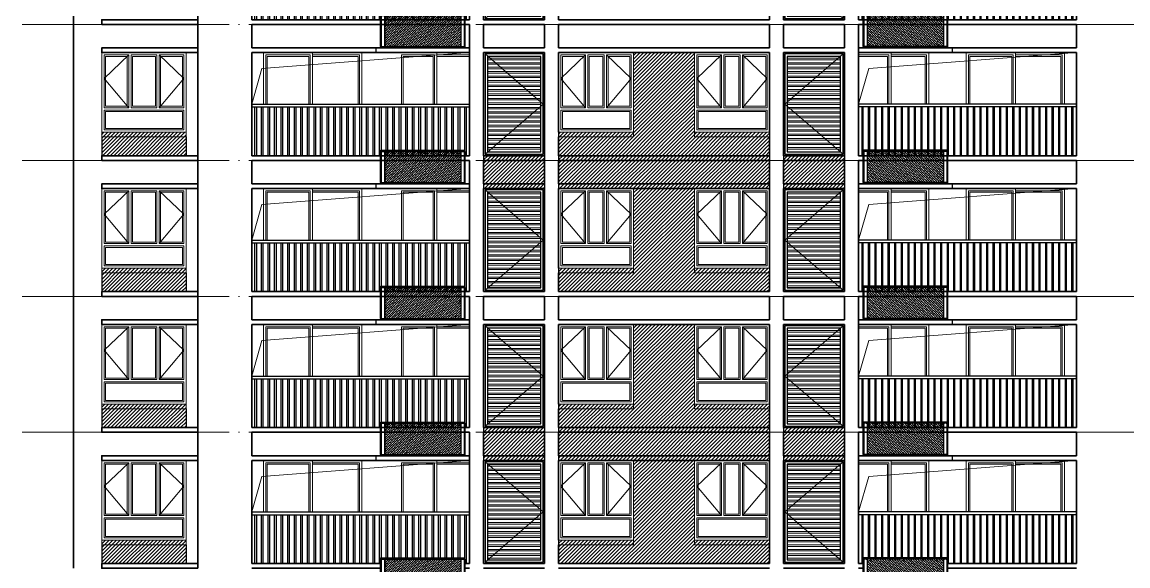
# Model space of a CAD drawing. Extents: x -518115 to 1124316, y -209821 to 1628073.
# Drawn here: x 826717 to 850317, y 126399 to 137999 of the extents above; entities that cross this region are included whole.
import ezdxf
from ezdxf.xclip import XClip

# ---------------------------------------------------------------- set-up
doc = ezdxf.new("R2010")
doc.units = 0
doc.header["$LTSCALE"] = 1000
doc.header["$MEASUREMENT"] = 0
doc.header["$XCLIPFRAME"] = 0
doc.linetypes.add('DOTE', pattern=[2.4200000000000004, 2, -0.2, 0.02, -0.2])
for name, color, linetype in [('3-剖面填充（细）', 250, 'Continuous'), ('Stair-栏杆', 142, 'Continuous'), ('修改标示', 212, 'Continuous')]:
    doc.layers.add(name, color=color, linetype=linetype)
for name, color, linetype, lineweight in [('DOTE', 19, 'DOTE', 9), ('WALL', 9, 'Continuous', 40), ('WINDOW', 144, 'Continuous', 15), ('立面-中轮廓线', 213, 'Continuous', 35), ('立面-普通轮廓', 7, 'Continuous', 18), ('立面-洞口示意', 152, 'Continuous', 13), ('立面-窗', 129, 'Continuous', 30), ('立面-窗开启线', 250, 'Continuous', 13)]:
    doc.layers.add(name, color=color, linetype=linetype, lineweight=lineweight)
pattern_1 = [(45, (0, 0), (-39.28862052967754, 39.28862052967754), [])]
pattern_2 = [(45, (407300.0000000347, 88172.63961671287), (-39.28862052967754, 39.28862052967754), [])]
pattern_3 = [(45, (407300.0000000347, 82372.63961671287), (-39.28862052967754, 39.28862052967754), [])]

# ---------------------------------------------------------------- blocks, each defined once
blk = doc.blocks.new('A$C0FC9229A')
at = {"color": 164}
blk.add_wipeout([(1079.579837211702, 1056.4612844407857), (1079.0798372109443, 1056.961284441528), (-922.9201627899898, 1056.9612844389592), (-923.4201627882102, 1056.4612844407295), (-923.4201627881281, 1026.9612844414949), (-921.9201627881267, 1026.9612844417134), (-921.9201627881266, 286.96128444166413), (-923.4201627881263, 286.96128444170995), (-923.4201627882101, 257.4612844426099), (-922.92016278999, 256.96128444438006), (1079.0798372109446, 256.96128444187), (1079.5798372117024, 257.4612844426122), (1079.5798372118738, 286.9612844416141), (1078.0798372118734, 286.961284441712), (1078.0798372118734, 1026.9612844416044), (1079.5798372118675, 1026.9612844419455)], dxfattribs=at).translate(0, 0, -1e-08).dxf.layer = 'WALL'
h = blk.add_hatch()
h.set_pattern_fill('ANSI36', color=164, scale=25, style=0)
h.set_pattern_definition([(45, (0, 0), (21.04747528375584, 77.17407604043804), [99.21875, -19.84375, 0, -19.84375])])
h.paths.add_polyline_path([(982.5813084756956, 286.9612844416974), (982.5813084756956, 1026.961284441697), (-825.9216340542771, 1026.961284441671), (-825.9216340542771, 286.9612844416711)])
for p, q in [((-923.4201627881266, 1026.96128444167), (-923.4201627881266, 1056.461284440738)), ((-923.4201627881266, 1056.461284440738), (-922.9201627899893, 1056.461284440738)), ((-923.4201627881266, 1051.754177659896), (1079.579837211873, 1051.754177659925)), ((-922.9201627899893, 1056.961284441553), (1079.079837210942, 1056.961284441582)), ((-922.9201627899893, 1026.96128444167), (-922.9201627899893, 1056.961284441553)), ((-922.9201627899893, 1056.814837830636), (1079.079837210942, 1056.814837830665)), ((-922.9201627899893, 1052.107731049909), (1079.079837210942, 1052.107731049939)), ((-911.9201627885923, 1056.814837830636), (-911.9201627885923, 1026.96128444167)), ((-711.4201627881266, 1054.099483286176), (-711.4201627881266, 1025.40696208764)), ((867.5798372118734, 1054.099483286205), (867.5798372118734, 1025.406962087669)), ((1068.079837211873, 1056.961284441582), (1068.079837211873, 1026.961284441699)), ((1079.079837210942, 1026.961284441699), (1079.079837210942, 1056.961284441582)), ((1079.579837211873, 1056.461284440767), (1079.079837210942, 1056.461284440767)), ((1079.579837211873, 1026.961284441699), (1079.579837211873, 1056.461284440767)), ((-923.4201627881266, 1026.96128444167), (1079.579837211873, 1026.961284441699)), ((-921.9201627881266, 286.9612844416697), (-921.9201627881266, 1026.96128444167)), ((-921.5666091800667, 1026.96128444167), (-921.5666091800667, 286.9613622748584)), ((-921.0716340537183, 286.9612844416697), (-921.0716340537183, 1026.96128444167)), ((-912.068080663681, 1026.96128444167), (-912.068080663681, 286.9612844416697)), ((-911.7145272712223, 1026.96128444167), (-911.7145272712223, 286.9612844416697)), ((-896.9201627885923, 1039.848035787727), (-899.4201627899893, 1038.404660114698)), ((-899.4201627899893, 1038.404660114698), (-899.4201627899893, 1035.517908768525)), ((-899.4201627899893, 1035.517908768525), (-896.9201627885923, 1034.074533095496)), ((-896.9201627885923, 1029.606468328537), (-896.9201627885923, 1044.316100554686)), ((-894.4201627899893, 1038.404660114698), (-896.9201627885923, 1039.848035787727)), ((-896.9201627885923, 1034.074533095496), (-894.4201627899893, 1035.517908768525)), ((-894.4201627899893, 1035.517908768525), (-894.4201627899893, 1038.404660114698)), ((-846.9201627885923, 1039.848035787727), (-849.4201627899893, 1038.404660114698)), ((-849.4201627899893, 1038.404660114698), (-849.4201627899893, 1035.517908768525)), ((-849.4201627899893, 1035.517908768525), (-846.9201627885923, 1034.074533095496)), ((-846.9201627885923, 1029.606468328537), (-846.9201627885923, 1044.316100554686)), ((-844.4201627899893, 1038.404660114698), (-846.9201627885923, 1039.848035787727)), ((-846.9201627885923, 1034.074533095496), (-844.4201627899893, 1035.517908768525)), ((-844.4201627899893, 1035.517908768525), (-844.4201627899893, 1038.404660114698)), ((-826.4216340524144, 1026.96128444167), (-826.4216340524144, 286.9612844416697)), ((-825.9216340542771, 1026.96128444167), (-825.9216340542771, 286.9612844416697)), ((-719.7339139464311, 1044.642090430745), (-703.1064116298221, 1044.642090430745)), ((-719.7339139464311, 1034.852737898735), (-703.1064116298221, 1034.852737898735)), ((859.2660860535689, 1044.642090430774), (875.8935883701779, 1044.642090430774)), ((859.2660860535689, 1034.852737898764), (875.8935883701779, 1034.852737898764)), ((982.5813084756956, 1026.961284441699), (982.5813084756956, 286.9612844416988)), ((1003.079837209545, 1039.848035787756), (1000.579837210942, 1038.404660114727)), ((1000.579837210942, 1038.404660114727), (1000.579837210942, 1035.517908768554)), ((1000.579837210942, 1035.517908768554), (1003.079837209545, 1034.074533095525)), ((1003.079837209545, 1029.606468328566), (1003.079837209545, 1044.316100554715)), ((1005.579837210942, 1038.404660114727), (1003.079837209545, 1039.848035787756)), ((1003.079837209545, 1034.074533095525), (1005.579837210942, 1035.517908768554)), ((1005.579837210942, 1035.517908768554), (1005.579837210942, 1038.404660114727)), ((1053.079837211873, 1039.848035787756), (1050.579837210942, 1038.404660114727)), ((1050.579837210942, 1038.404660114727), (1050.579837210942, 1035.517908768554)), ((1050.579837210942, 1035.517908768554), (1053.079837211873, 1034.074533095525)), ((1053.079837209545, 1029.606468328566), (1053.079837209545, 1044.316100554715)), ((1055.579837210942, 1038.404660114727), (1053.079837211873, 1039.848035787756)), ((1053.079837211873, 1034.074533095525), (1055.579837210942, 1035.517908768554)), ((1055.579837210942, 1035.517908768554), (1055.579837210942, 1038.404660114727)), ((1067.874201694503, 1026.961284441699), (1067.874201694503, 286.9612844416988)), ((1068.227755086962, 1026.961284441699), (1068.227755086962, 286.9612844416988)), ((1077.231308476999, 286.9612844416988), (1077.231308476999, 1026.961284441699)), ((1077.726283603348, 1026.961284441699), (1077.726283603348, 286.9613622748875)), ((1078.079837211873, 286.9612844416988), (1078.079837211873, 1026.961284441699)), ((-923.4201627881266, 286.9612844416697), (1079.579837211873, 286.9612844416988)), ((-923.4201627881266, 286.9612844416697), (-923.4201627881266, 257.461284442601)), ((-922.9201627899893, 286.9612844416697), (-922.9201627899893, 256.9612844417861)), ((-921.9201627881266, 286.9612844416697), (-825.9216340542771, 286.9612844416697)), ((-911.9201627885923, 257.107731052587), (-911.9201627885923, 286.9612844416697)), ((-899.4201627899893, 278.4046601146983), (-896.9201627885923, 279.8480357878434)), ((-899.4201627899893, 275.5179087686411), (-899.4201627899893, 278.4046601146983)), ((-896.9201627885923, 274.0745330956124), (-899.4201627899893, 275.5179087686411)), ((-896.9201627885923, 284.3161005548027), (-896.9201627885923, 269.6064683286531)), ((-896.9201627885923, 279.8480357878434), (-894.4201627899893, 278.4046601146983)), ((-894.4201627899893, 275.5179087686411), (-896.9201627885923, 274.0745330956124)), ((-894.4201627899893, 278.4046601146983), (-894.4201627899893, 275.5179087686411)), ((-849.4201627899893, 278.4046601146983), (-846.9201627885923, 279.8480357878434)), ((-849.4201627899893, 275.5179087686411), (-849.4201627899893, 278.4046601146983)), ((-846.9201627885923, 274.0745330956124), (-849.4201627899893, 275.5179087686411)), ((-846.9201627885923, 284.3161005548027), (-846.9201627885923, 269.6064683286531)), ((-846.9201627885923, 279.8480357878434), (-844.4201627899893, 278.4046601146983)), ((-844.4201627899893, 275.5179087686411), (-846.9201627885923, 274.0745330956124)), ((-844.4201627899893, 278.4046601146983), (-844.4201627899893, 275.5179087686411)), ((1000.579837210942, 278.4046601148439), (1003.079837209545, 279.8480357878725)), ((1000.579837210942, 275.5179087686702), (1000.579837210942, 278.4046601148439)), ((1003.079837209545, 274.0745330956415), (1000.579837210942, 275.5179087686702)), ((1003.079837209545, 284.3161005548318), (1003.079837209545, 269.6064683286822)), ((1003.079837209545, 279.8480357878725), (1005.579837210942, 278.4046601148439)), ((1005.579837210942, 275.5179087686702), (1003.079837209545, 274.0745330956415)), ((1005.579837210942, 278.4046601148439), (1005.579837210942, 275.5179087686702)), ((1050.579837210942, 278.4046601148439), (1053.079837211873, 279.8480357878725)), ((1050.579837210942, 275.5179087686702), (1050.579837210942, 278.4046601148439)), ((1053.079837211873, 274.0745330956415), (1050.579837210942, 275.5179087686702)), ((1053.079837209545, 284.3161005548318), (1053.079837209545, 269.6064683286822)), ((1053.079837211873, 279.8480357878725), (1055.579837210942, 278.4046601148439)), ((1055.579837210942, 275.5179087686702), (1053.079837211873, 274.0745330956415)), ((1055.579837210942, 278.4046601148439), (1055.579837210942, 275.5179087686702)), ((1068.079837211873, 256.9612844418152), (1068.079837211873, 286.9612844416988)), ((1079.079837210942, 286.9612844416988), (1079.079837210942, 256.9612844418152)), ((1079.579837211873, 286.9612844416988), (1079.579837211873, 257.4612844426301)), ((-923.4201627881266, 262.1683912233275), (1079.579837211873, 262.1683912233566)), ((-923.4201627881266, 257.461284442601), (-922.9201627899893, 257.461284442601)), ((-922.9201627899893, 261.8148378334299), (1079.079837210942, 261.814837833459)), ((-922.9201627899893, 257.107731052587), (1079.079837210942, 257.1077310526161)), ((-922.9201627899893, 256.9612844417861), (1079.079837210942, 256.9612844418152)), ((1079.579837211873, 257.4612844426301), (1079.079837210942, 257.4612844426301))]:
    blk.add_line(p, q, dxfattribs=at)
for points in [[(-923.4201627881266, 1051.754177659896), (-923.382646670565, 1051.888544058689), (-923.2743637273088, 1052.003718933818), (-923.1117844744585, 1052.080736328644), (-922.9201627899893, 1052.107731049909)], [(1079.579837211873, 1051.754177659925), (1079.541776977945, 1051.889476683282), (1079.433390601072, 1052.004177660274), (1079.271178926341, 1052.080818401126), (1079.079837210942, 1052.107731049939)], [(-923.4201627881266, 262.1683912233275), (-923.382646670565, 262.0340248246503), (-923.2743637273088, 261.9188499495212), (-923.1117844744585, 261.8418325546954), (-922.9201627899893, 261.8148378334299)], [(1079.579837211873, 262.1683912233566), (1079.541776977945, 262.0330922001158), (1079.433390601072, 261.9183912230073), (1079.271178926341, 261.8417504822719), (1079.079837210942, 261.814837833459)]]:
    blk.add_lwpolyline(points, dxfattribs=at)
for centre, radius in [((-896.9201627885923, 1036.96128444167), 9.999999999959998), ((-896.9201627885923, 1036.96128444167), 9.499999999199998), ((-846.9201627885923, 1036.96128444167), 9.999999999959998), ((-846.9201627885923, 1036.96128444167), 9.499999999199998), ((1003.079837209545, 1036.961284441699), 9.999999999959998), ((1003.079837209545, 1036.961284441699), 9.499999999199998), ((1053.079837211873, 1036.961284441699), 9.999999999959998), ((1053.079837211873, 1036.961284441699), 9.499999999199998), ((-896.9201627885923, 276.9612844416697), 9.999999999959998), ((-896.9201627885923, 276.9612844416697), 9.499999999199998), ((-846.9201627885923, 276.9612844416697), 9.999999999959998), ((-846.9201627885923, 276.9612844416697), 9.499999999199998), ((1003.079837209545, 276.9612844416988), 9.999999999959998), ((1003.079837209545, 276.9612844416988), 9.499999999199998), ((1053.079837211873, 276.9612844416988), 9.999999999959998), ((1053.079837211873, 276.9612844416988), 9.499999999199998)]:
    blk.add_circle(centre, radius, dxfattribs=at)
for centre, radius, start, end in [((-922.9201627899893, 1056.461284440738), 0.4999999982210284, 90, 180), ((1079.079837210942, 1056.461284440767), 0.5000000007600001, 0, 90), ((-719.9783924506046, 1039.74741416474), 4.900778049206776, 87.14057591316207, 272.8594240868379), ((-702.8619331256486, 1039.74741416474), 4.900778049206776, 267.1405759131621, 92.85942408683792), ((859.0216075493954, 1039.747414164769), 4.900778049206776, 87.14057591316207, 272.8594240868379), ((876.1380668743514, 1039.747414164769), 4.900778049206776, 267.1405759131621, 92.85942408683792), ((-922.9201627899893, 257.461284442601), 0.4999999982210284, 180, 270), ((1079.079837210942, 257.4612844426301), 0.5000000007600001, 270, 0)]:
    blk.add_arc(centre, radius, start, end, dxfattribs=at)
blk = doc.blocks.new('A$C6BC36758')
at = {"layer": 'WINDOW'}
for points in [[(-1750.000285381684, 1650), (-1225.000285381684, 1650), (-1225.000285381684, 525), (-1750.000285381684, 525)], [(-1175.000285381684, 1650), (-624.9999999997672, 1650), (-624.9999999997672, 525), (-1175.000285381684, 525)], [(-50, 1650), (-575, 1650), (-575, 525), (-50, 525)], [(-1750.000285381684, 475), (-50, 475), (-50, 50), (-1750.000285381684, 50)]]:
    blk.add_lwpolyline(points, close=True, dxfattribs=at)
at = {"layer": 'WINDOW', "color": 250}
for points in [[(-1720.000285381684, 1620), (-1255.000285381684, 1620), (-1255.000285381684, 555), (-1720.000285381684, 555)], [(-1145.000285381684, 1620), (-654.9999999997672, 1620), (-654.9999999997672, 555), (-1145.000285381684, 555)], [(-80, 1620), (-545, 1620), (-545, 555), (-80, 555)], [(-1720.000285381684, 445), (-80, 445), (-80, 80), (-1720.000285381684, 80)]]:
    blk.add_lwpolyline(points, close=True, dxfattribs=at)
at = {"layer": '立面-普通轮廓'}
blk.add_lwpolyline([(-1800.000285381684, 1700), (0, 1700), (0, 0), (-1800.000285381684, 0)], close=True, dxfattribs=at)
at = {"layer": '立面-窗开启线', "color": 251, "ltscale": 0.5, "true_color": 0x636466}
for points in [[(-1225.000285381684, 1650), (-1750.000285381684, 1150), (-1225.000285381684, 525)], [(-575, 1650), (-50, 1150), (-575, 525)]]:
    blk.add_lwpolyline(points, dxfattribs=at)
blk = doc.blocks.new('A$C12A941BB')
at = {"layer": '立面-窗开启线', "ltscale": 0.5, "true_color": 0x88471b}
h = blk.add_hatch(dxfattribs=at)
h.set_pattern_fill('ANSI32', color=36, scale=20, angle=135)
h.set_pattern_definition([(180, (-6.984919309616089e-10, -2250.037416705163), (-7.105427357601002e-15, -95.25), []), (180, (-31.75001371477265, -2218.287402991074), (-7.105427357601002e-15, -95.25), [])])
edge = h.paths.add_edge_path()
edge.add_line((1220, -41.00314468541183), (1219.999999999302, -2120.037416705163))
edge.add_line((1219.999999999302, -2120.037416705163), (79.99999999930151, -2120.037416705163))
edge.add_line((79.99999999930151, -2114.000000000553), (80, -80))
edge.add_line((80, -80), (1220, -80))
at = {"layer": '立面-普通轮廓'}
blk.add_lwpolyline([(-6.984919309616089e-10, -2200.037416705163), (1299.999999999302, -2200.037416705163), (1300, 0), (0, 0)], close=True, dxfattribs=at)
at = {"layer": '立面-窗'}
for points in [[(29.99999999930151, -2170.037416705163), (1269.999999999302, -2170.037416705163), (1270, -30), (30, -30)], [(79.99999999930151, -2120.037416705163), (1219.999999999302, -2120.037416705163), (1220, -80), (80, -80)]]:
    blk.add_lwpolyline(points, close=True, dxfattribs=at)
at = {"layer": '立面-窗开启线', "ltscale": 0.5}
blk.add_lwpolyline([(30, -30), (1270.000000000349, -1100.018708352582), (30.00000000034925, -2170.037416705512)], dxfattribs=at)
blk = doc.blocks.new('A$C04AD5CC0')
at = {"layer": '立面-窗开启线', "ltscale": 0.5, "true_color": 0x88471b}
h = blk.add_hatch(dxfattribs=at)
h.set_pattern_fill('ANSI32', color=36, scale=20, angle=135)
h.set_pattern_definition([(180, (-1300.000000000698, -2250.037416705163), (-7.105427357601002e-15, -95.25), []), (180, (-1331.750013714773, -2218.287402991074), (-7.105427357601002e-15, -95.25), [])])
edge = h.paths.add_edge_path()
edge.add_line((-80, -41.00314468541183), (-80.00000000069849, -2120.037416705163))
edge.add_line((-80.00000000069849, -2120.037416705163), (-1220.000000000698, -2120.037416705163))
edge.add_line((-1220.000000000698, -2114.000000000553), (-1220, -80))
edge.add_line((-1220, -80), (-80, -80))
at = {"layer": '立面-普通轮廓'}
blk.add_lwpolyline([(-1300.000000000698, -2200.037416705163), (-6.984919309616089e-10, -2200.037416705163), (0, 0), (-1300, 0)], close=True, dxfattribs=at)
at = {"layer": '立面-窗'}
for points in [[(-1270.000000000698, -2170.037416705163), (-30.00000000069849, -2170.037416705163), (-30, -30), (-1270, -30)], [(-1220.000000000698, -2120.037416705163), (-80.00000000069849, -2120.037416705163), (-80, -80), (-1220, -80)]]:
    blk.add_lwpolyline(points, close=True, dxfattribs=at)
at = {"layer": '立面-窗开启线', "ltscale": 0.5}
blk.add_lwpolyline([(-30, -30), (-1270.000000000349, -1100.018708352582), (-30.00000000034925, -2170.037416705512)], dxfattribs=at)
blk = doc.blocks.new('hfhfthfthf')
at = {"layer": 'Stair-栏杆'}
for p, q in [((424316.5786998163, 36475.99991834373), (428966.5787161089, 36475.99991834373)), ((424316.5786998163, 36415.99991834466), (428966.5787161089, 36415.99991834466))]:
    blk.add_line(p, q, dxfattribs=at)
for points in [[(424386.5786998165, 35376), (424386.5786998165, 36415.99991834466)], [(424416.5786998165, 36415.99991834466), (424416.5786998165, 35376)], [(424526.5786998165, 35376), (424526.5786998165, 36415.99991834466)], [(424556.5786998165, 36415.99991834466), (424556.5786998165, 35376)], [(424666.5786998165, 35376), (424666.5786998165, 36415.99991834466)], [(424696.5786998165, 36415.99991834466), (424696.5786998165, 35376)], [(424806.5786998165, 35376), (424806.5786998165, 36415.99991834466)], [(424836.5786998165, 36415.99991834466), (424836.5786998165, 35376)], [(424946.5786998165, 35376), (424946.5786998165, 36415.99991834466)], [(424976.5786998165, 36415.99991834466), (424976.5786998165, 35376)], [(425086.5786998165, 35376), (425086.5786998165, 36415.99991834466)], [(425116.5786998165, 36415.99991834466), (425116.5786998165, 35376)], [(425226.5786998165, 35376), (425226.5786998165, 36415.99991834466)], [(425256.5786998165, 36415.99991834466), (425256.5786998165, 35376)], [(425366.5786998165, 35376), (425366.5786998165, 36415.99991834466)], [(425396.5786998165, 36415.99991834466), (425396.5786998165, 35376)], [(425506.5786998165, 35376), (425506.5786998165, 36415.99991834466)], [(425536.5786998165, 36415.99991834466), (425536.5786998165, 35376)], [(425646.5786998165, 35376), (425646.5786998165, 36415.99991834466)], [(425676.5786998165, 36415.99991834466), (425676.5786998165, 35376)], [(425786.5786998165, 35376), (425786.5786998165, 36415.99991834466)], [(425816.5786998165, 36415.99991834466), (425816.5786998165, 35376)], [(425926.5786998165, 35376), (425926.5786998165, 36415.99991834466)], [(425956.5786998165, 36415.99991834466), (425956.5786998165, 35376)], [(426066.5786998165, 35376), (426066.5786998165, 36415.99991834466)], [(426096.5786998165, 36415.99991834466), (426096.5786998165, 35376)], [(426206.5786998165, 35376), (426206.5786998165, 36415.99991834466)], [(426236.5786998165, 36415.99991834466), (426236.5786998165, 35376)], [(426346.5786998165, 35376), (426346.5786998165, 36415.99991834466)], [(426376.5786998165, 36415.99991834466), (426376.5786998165, 35376)], [(426486.5786998165, 35376), (426486.5786998165, 36415.99991834466)], [(426516.5786998165, 36415.99991834466), (426516.5786998165, 35376)], [(426626.5786998165, 35376), (426626.5786998165, 36415.99991834466)], [(426656.5786998165, 36415.99991834466), (426656.5786998165, 35376)], [(426766.5786998165, 35376), (426766.5786998165, 36415.99991834466)], [(426796.5786998165, 36415.99991834466), (426796.5786998165, 35376)], [(426906.5786998165, 35376), (426906.5786998165, 36415.99991834466)], [(426936.5786998165, 36415.99991834466), (426936.5786998165, 35376)], [(427046.5786998165, 35376), (427046.5786998165, 36415.99991834466)], [(427076.5786998165, 36415.99991834466), (427076.5786998165, 35376)], [(427186.5786998165, 35376), (427186.5786998165, 36415.99991834466)], [(427216.5786998165, 36415.99991834466), (427216.5786998165, 35376)], [(427326.5786998165, 35376), (427326.5786998165, 36415.99991834466)], [(427356.5786998165, 36415.99991834466), (427356.5786998165, 35376)], [(427466.5786998165, 35376), (427466.5786998165, 36415.99991834466)], [(427496.5786998165, 36415.99991834466), (427496.5786998165, 35376)], [(427606.5786998165, 35376), (427606.5786998165, 36415.99991834466)], [(427636.5786998165, 36415.99991834466), (427636.5786998165, 35376)], [(427746.5786998165, 35376), (427746.5786998165, 36415.99991834466)], [(427776.5786998165, 36415.99991834466), (427776.5786998165, 35376)], [(427886.5786998165, 35376), (427886.5786998165, 36415.99991834466)], [(427916.5786998165, 36415.99991834466), (427916.5786998165, 35376)], [(428026.5786998165, 35376), (428026.5786998165, 36415.99991834466)], [(428056.5786998165, 36415.99991834466), (428056.5786998165, 35376)], [(428166.5786998165, 35376), (428166.5786998165, 36415.99991834466)], [(428196.5786998165, 36415.99991834466), (428196.5786998165, 35376)], [(428306.5786998165, 35376), (428306.5786998165, 36415.99991834466)], [(428336.5786998165, 36415.99991834466), (428336.5786998165, 35376)], [(428446.5786998165, 35376), (428446.5786998165, 36415.99991834466)], [(428476.5786998165, 36415.99991834466), (428476.5786998165, 35376)], [(428586.5786998165, 35376), (428586.5786998165, 36415.99991834466)], [(428616.5786998165, 36415.99991834466), (428616.5786998165, 35376)], [(428726.5786998165, 35376), (428726.5786998165, 36415.99991834466)], [(428756.5786998165, 36415.99991834466), (428756.5786998165, 35376)], [(428866.5786998165, 35376), (428866.5786998165, 36415.99991834466)], [(428896.5786998165, 36415.99991834466), (428896.5786998165, 35376)]]:
    blk.add_lwpolyline(points, dxfattribs=at)
blk = doc.blocks.new('A$C41BE1890')
at = {"layer": 'WINDOW'}
blk.add_line((-1050.000142690842, 2299.999999992666), (-1050.000142690842, 0), dxfattribs=at)
for points in [[(-2050.000285381684, 2249.999999992666), (-1100.000142690784, 2249.999999992608), (-1100.000142690784, 49.99999999994179), (-2050.000285381684, 50)], [(-49.99999999988358, 2249.999999992666), (-1050.000142690784, 2249.999999992608), (-1050.000142690784, 49.99999999994179), (-49.99999999988358, 50)]]:
    blk.add_lwpolyline(points, close=True, dxfattribs=at)
at = {"layer": 'WINDOW', "color": 250}
blk.add_lwpolyline([(-2020.000285381684, 2219.999999992666), (-1130.000142690784, 2219.999999992608), (-1130.000142690784, 79.99999999994179), (-2020.000285381684, 80)], close=True, dxfattribs=at)
blk.add_lwpolyline([(-1050.000142690842, 80), (-79.99999999988358, 80), (-79.99999999988358, 2219.999999992666), (-1050.000142690842, 2219.999999992666)], dxfattribs=at)
at = {"layer": '立面-普通轮廓'}
blk.add_lwpolyline([(-2100.000285381684, 2299.999999992666), (0, 2299.999999992666), (0, 0), (-2100.000285381684, 0)], close=True, dxfattribs=at)
blk = doc.blocks.new('A$C28396737')
at = {"layer": 'WINDOW'}
blk.add_line((-800.000142690842, 2299.999999992666), (-800.000142690842, 0), dxfattribs=at)
for points in [[(-1550.000285381684, 2249.999999992666), (-850.0001426907838, 2249.999999992608), (-850.0001426907838, 49.99999999994179), (-1550.000285381684, 50)], [(-49.99999999988358, 2249.999999992666), (-800.0001426907838, 2249.999999992608), (-800.0001426907838, 49.99999999994179), (-49.99999999988358, 50)]]:
    blk.add_lwpolyline(points, close=True, dxfattribs=at)
at = {"layer": 'WINDOW', "color": 250}
blk.add_lwpolyline([(-1520.000285381684, 2219.999999992666), (-880.0001426907838, 2219.999999992608), (-880.0001426907838, 79.99999999994179), (-1520.000285381684, 80)], close=True, dxfattribs=at)
blk.add_lwpolyline([(-800.000142690842, 80), (-79.99999999988358, 80), (-79.99999999988358, 2219.999999992666), (-800.000142690842, 2219.999999992666)], dxfattribs=at)
at = {"layer": '立面-普通轮廓'}
blk.add_lwpolyline([(-1600.000285381684, 2299.999999992666), (0, 2299.999999992666), (0, 0), (-1600.000285381684, 0)], close=True, dxfattribs=at)
blk = doc.blocks.new('A$C612F19F3')
at = {"layer": 'WINDOW'}
for points in [[(50, -50), (575, -50), (575, -1175), (50, -1175)], [(975.0002853819169, -50), (625, -50), (625, -1175), (975.0002853819169, -1175)], [(1550.000285381917, -50), (1025.000285381917, -50), (1025.000285381917, -1175), (1550.000285381917, -1175)], [(50, -1225), (1550.000285381917, -1225), (1550.000285381917, -1650), (50, -1650)]]:
    blk.add_lwpolyline(points, close=True, dxfattribs=at)
at = {"layer": 'WINDOW', "color": 250}
for points in [[(80, -80), (545, -80), (545, -1145), (80, -1145)], [(945.0002853819169, -80), (655, -80), (655, -1145), (945.0002853819169, -1145)], [(1520.000285381917, -80), (1055.000285381917, -80), (1055.000285381917, -1145), (1520.000285381917, -1145)], [(80, -1255), (1520.000285381917, -1255), (1520.000285381917, -1620), (80, -1620)]]:
    blk.add_lwpolyline(points, close=True, dxfattribs=at)
at = {"layer": '立面-普通轮廓'}
blk.add_lwpolyline([(0, 0), (1600.000285381684, 0), (1600.000285381684, -1700), (0, -1700)], close=True, dxfattribs=at)
at = {"layer": '立面-窗开启线', "color": 251, "ltscale": 0.5, "true_color": 0x636466}
for points in [[(575, -50), (50, -550), (575, -1175)], [(1025.000285381917, -50), (1550.000285381917, -550), (1025.000285381917, -1175)]]:
    blk.add_lwpolyline(points, dxfattribs=at)
blk = doc.blocks.new('A$C190D6931')
blk.add_blockref('A$C612F19F3', (-1600.000285381684, 1700))
blk = doc.blocks.new('GDGTFHFHFGHB')
at = {"layer": '立面-中轮廓线'}
for p, q in [((420516.578702806, 38176), (420516.578702806, 35275.99999999988)), ((423166.5787371339, 38176.00000000001), (423166.5787371339, 35276.00000000003)), ((424316.5786998163, 38176.00000000001), (424316.5786998163, 37676.00000000012)), ((428966.5787161089, 38176.00000000002), (428966.5787161089, 35375.99999999977)), ((429266.5787021753, 38176.00000000001), (429266.5787021753, 37675.99999999854)), ((430566.5787020557, 38176.00000000001), (430566.5787020557, 37675.99999999854)), ((430866.578701751, 38176.00000000001), (430866.578701751, 37676.0000000001)), ((435366.5787175029, 38176.00000000001), (435366.5787175029, 37676.0000000001)), ((435666.5787171982, 38176.00000000001), (435666.5787171982, 37675.99999999854)), ((436966.5787170785, 38176.00000000001), (436966.5787170785, 37675.99999999854)), ((437266.5787031449, 38176.00000000002), (437266.5787031449, 35375.99999999977)), ((441916.5787194376, 38176.00000000001), (441916.5787194376, 37676.00000000012)), ((424316.5786998163, 37576.00000000012), (424316.5786998163, 35375.99999999977)), ((429266.5787021753, 37575.99999999854), (429266.5787021753, 35375.9999999982)), ((430566.5787020557, 37575.99999999867), (430566.5787020557, 35375.9999999982)), ((430866.578701751, 37575.99999999959), (430866.578701751, 35876.0000000002)), ((435366.5787175029, 37575.99999999959), (435366.5787175029, 35876.0000000002)), ((435666.5787171982, 37575.99999999867), (435666.5787171982, 35375.9999999982)), ((436966.5787170785, 37575.99999999854), (436966.5787170785, 35375.9999999982)), ((441916.5787194376, 37576.00000000012), (441916.5787194376, 35375.99999999977)), ((430866.578701751, 35776.00000000023), (430866.578701751, 35375.99999999955)), ((435366.5787175029, 35776.00000000023), (435366.5787175029, 35375.99999999955))]:
    blk.add_line(p, q, dxfattribs=at)
for points in [[(423166.5787371339, 37575.99999999945), (421116.5787028348, 37576.00000000012), (421116.5787028348, 37676.00000000012), (423166.5787371339, 37676.00000000012)], [(424316.5786998163, 37676.00000000012), (428966.5787161089, 37676.00000000012)], [(428966.5787161089, 37576.00000000055), (424316.5786998163, 37576.00000000012)], [(429266.5787021746, 37675.99999999854), (430566.5787020557, 37675.99999999854)], [(430566.5787020557, 37575.99999999867), (429266.5787021746, 37575.99999999854)], [(435366.5787175029, 37676.0000000001), (430866.578701751, 37676.0000000001)], [(430866.578701751, 37575.99999999959), (435366.5787175029, 37576.0000000001)], [(436966.5787170792, 37675.99999999854), (435666.5787171982, 37675.99999999854)], [(435666.5787171982, 37575.99999999867), (436966.5787170792, 37575.99999999854)], [(441916.5787194376, 37676.00000000012), (437266.5787031449, 37676.00000000012)], [(437266.5787031449, 37576.00000000055), (441916.5787194376, 37576.00000000012)], [(423166.5787371339, 35276.00000000003), (421116.5787028348, 35275.99999999977), (421116.5787028348, 35375.99999999977), (423166.5787371339, 35375.99999999951)], [(424316.5786998163, 35375.99999999977), (428966.5787161089, 35375.99999999977)], [(428966.5787161089, 35276.0000000002), (424316.5786998163, 35275.99999999977)], [(429266.5787021746, 35375.9999999982), (430566.5787020557, 35375.9999999982)], [(430566.5787020557, 35275.99999999832), (429266.5787021746, 35275.9999999982)], [(435366.5787175028, 35375.99999999975), (430866.578701751, 35375.99999999955)], [(430866.578701751, 35275.99999999996), (435366.5787175028, 35275.99999999975)], [(436966.5787170792, 35375.9999999982), (435666.5787171982, 35375.9999999982)], [(435666.5787171982, 35275.99999999832), (436966.5787170792, 35275.9999999982)], [(441916.5787194376, 35375.99999999977), (437266.5787031449, 35375.99999999977)], [(437266.5787031449, 35276.0000000002), (441916.5787194376, 35275.99999999977)]]:
    blk.add_lwpolyline(points, dxfattribs=at)
at = {"layer": '立面-普通轮廓'}
for points in [[(421116.5718983285, 35876.00000000012), (421116.5718983285, 35776.00000000023)], [(421116.5787028351, 35876.00000000023), (422916.5787028322, 35876.00000000035), (422916.5787028738, 35776.00000000058), (421116.5787028351, 35776.00000000023)], [(430866.578701751, 35876.0000000002), (432466.5787017546, 35876.00000000031), (432466.5787017963, 35776.00000000054), (430866.578701751, 35776.00000000023)], [(435366.5787175029, 35876.0000000002), (433766.5787174992, 35876.00000000031), (433766.5787174575, 35776.00000000054), (435366.5787175029, 35776.00000000023)]]:
    blk.add_lwpolyline(points, dxfattribs=at)
at = {"layer": '立面-洞口示意'}
for points in [[(424316.5786998165, 36475.99991834373), (424536.0482824345, 37234.75898119411), (428966.5787161089, 37576.00000000055)], [(437266.5787031451, 36475.99991834373), (437486.0482857631, 37234.75898119411), (441916.5787194376, 37576.00000000055)]]:
    blk.add_lwpolyline(points, dxfattribs=at)
for name, p in [('A$C6BC36758', (422916.578702835, 35876.00000000035)), ('A$C12A941BB', (429266.5787021753, 37576.00000000055)), ('A$C190D6931', (432466.5787017338, 35876.00000000031)), ('A$C190D6931', (435366.5790029015, 35876.00000000031)), ('A$C04AD5CC0', (436966.5787171982, 37575.99999999867)), ('hfhfthfthf', (0, 0))]:
    blk.add_blockref(name, p)
ref = blk.add_blockref('A$C41BE1890', (426666.5787025858, 35275.99999999999))
XClip(ref).set_block_clipping_path([(-2100.000285381684, 1199.9999183437394), (0, 2299.9999999926586)])
ref = blk.add_blockref('A$C28396737', (429066.4852851368, 35276.00000000002))
XClip(ref).set_block_clipping_path([(-1600.0002853815677, 1199.9999183437103), (-99.90656902786577, 2300.0000000003856)])
ref = blk.add_blockref('A$C28396737', (438766.6724194952, 35275.99999999865))
XClip(ref).set_block_clipping_path([(-1500.0937163502676, 1199.9999183437103), (0, 2300.0000000003856)])
ref = blk.add_blockref('A$C41BE1890', (441666.5790020496, 35275.99999999999))
XClip(ref).set_block_clipping_path([(-2100.000285381684, 1199.9999183437394), (0, 2299.9999999926586)])
at = {"xscale": -1}
blk.add_blockref('hfhfthfthf', (866233.1574192538, 0), dxfattribs=at)
blk = doc.blocks.new('GHFHTFHFTHF')
at = {"layer": '3-剖面填充（细）'}
h = blk.add_hatch(dxfattribs=at)
h.set_pattern_fill('ANSI31', color=256, scale=35)
h.set_pattern_definition(pattern_1)
h.paths.add_polyline_path([(432466.5787017336, 44576.00000000047), (433766.5787175196, 44576.00000000242), (433766.57871752, 46275.99999999819), (432466.578701734, 46275.99999999612)])
h = blk.add_hatch(dxfattribs=at)
h.set_pattern_fill('ANSI31', color=256, scale=35)
h.set_pattern_definition(pattern_1)
h.paths.add_polyline_path([(421116.5787028351, 44075.99999999988), (422916.578702835, 44076.00000000666), (422916.578702835, 44576.00000000713), (421116.5787028351, 44576.00000000023)])
h = blk.add_hatch(dxfattribs=at)
h.set_pattern_fill('ANSI31', color=256, scale=35)
h.set_pattern_definition(pattern_1)
h.paths.add_polyline_path([(430866.5855062576, 44075.99999999988), (435366.5787175028, 44076.00000000652), (435366.5787175028, 44576.00000000698), (430866.5855062576, 44576.00000000023)])
for p, q in [((421116.5787028351, 44476.00000000023), (421116.5787028348, 44075.99999999977)), ((422916.5787028351, 44475.99999999919), (422916.5787028348, 44075.99999999872)), ((430866.578701751, 44576.0000000002), (430866.578701751, 44476.00000000023)), ((430866.5855062575, 44476.00000000023), (430866.5855062573, 44075.99999999977)), ((435366.5790029015, 44576.00000000031), (435366.5790029015, 44476.00000000023))]:
    blk.add_line(p, q, dxfattribs=at)
blk = doc.blocks.new('A$C679A16A1')
at = {"layer": '3-剖面填充（细）'}
h = blk.add_hatch(dxfattribs=at)
h.set_pattern_fill('ANSI31', color=256, scale=35)
h.set_pattern_definition([(45, (-443066.5786821207, -35376.03741670231), (-39.28862052967754, 39.28862052967754), [])])
h.paths.add_polyline_path([(1299.999999880325, -700.0374167036643), (1299.999999880325, -0.03741670119779883), (-5.820766091346741e-10, -0.03741670292220078), (-5.820766091346741e-10, -700.0374167053524)])
h = blk.add_hatch(dxfattribs=at)
h.set_pattern_fill('ANSI31', color=256, scale=35)
h.set_pattern_definition([(45, (-441466.5786825443, -35376.03741670231), (-39.28862052967754, 39.28862052967754), [])])
h.paths.add_polyline_path([(6100.000000968459, -700.0374167036643), (6100.000000968459, -0.03741670119779883), (1599.999999575783, -0.03741670292220078), (1599.999999575783, -700.0374167053524)])
h = blk.add_hatch(dxfattribs=at)
h.set_pattern_fill('ANSI31', color=256, scale=35)
h.set_pattern_definition([(45, (-436666.5786814562, -35376.03741670231), (-39.28862052967754, 39.28862052967754), [])])
h.paths.add_polyline_path([(7700.000000544824, -700.0374167036643), (7700.000000544824, -0.03741670119779883), (6400.000000663917, -0.03741670292220078), (6400.000000663917, -700.0374167053524)])
at = {"color": 7}
for p, q in [((-6.984919309616089e-10, -0.03741670280578546), (1299.999999880325, -0.03741670280578546)), ((-6.984919309616089e-10, -100.0374167022819), (1299.999999880325, -100.0374167022819)), ((1599.999999575666, -0.03741670280578546), (6100.000000968459, -0.03741670280578546)), ((1599.999999575666, -100.0374167022819), (6100.000000968459, -100.0374167022819)), ((6400.0000006638, -0.03741670280578546), (7700.000000544824, -0.03741670280578546)), ((6400.0000006638, -100.0374167022819), (7700.000000544824, -100.0374167022819)), ((-6.984919309616089e-10, -600.0374167021946), (1299.999999880325, -600.0374167021873)), ((-6.984919309616089e-10, -700.0374167028567), (1299.999999880325, -700.0374167028567)), ((1599.999999575666, -600.0374167021946), (6100.000000968459, -600.0374167021873)), ((1599.999999575666, -700.0374167028567), (6100.000000968459, -700.0374167028567)), ((6400.0000006638, -600.0374167021946), (7700.000000544824, -600.0374167021873)), ((6400.0000006638, -700.0374167028567), (7700.000000544824, -700.0374167028567))]:
    blk.add_line(p, q, dxfattribs=at)
at = {"layer": '3-剖面填充（细）'}
for p, q in [((0, 0), (0, -99.99999999831198)), ((1299.999999880325, 0), (1299.999999880325, -99.99999999831198)), ((1599.999999576365, 0), (1599.999999576365, -99.99999999831198)), ((6100.000000968459, 0), (6100.000000968459, -99.99999999831198)), ((6400.000000664499, 0), (6400.000000664499, -99.99999999831198)), ((7700.000000544824, 0), (7700.000000544824, -99.99999999831198)), ((0, -599.9625832969614), (0, -699.9625832952734)), ((1299.999999880325, -599.9999999993815), (1299.999999880325, -699.9999999976935)), ((1599.999999576365, -599.9625832969614), (1599.999999576365, -699.9625832952734)), ((6100.000000968459, -599.9999999993815), (6100.000000968459, -699.9999999976935)), ((6400.000000664499, -599.9625832969614), (6400.000000664499, -699.9625832952734)), ((7700.000000544824, -599.9999999993815), (7700.000000544824, -699.9999999976935))]:
    blk.add_line(p, q, dxfattribs=at)

msp = doc.modelspace()

# ---------------------------------------------------------------- hatches: boundary and pattern name
at = {"layer": '3-剖面填充（细）'}
h = msp.add_hatch(dxfattribs=at)
h.set_pattern_fill('ANSI31', color=256, scale=35)
h.set_pattern_definition(pattern_2)
h.paths.add_polyline_path([(839766.5787017683, 132748.6396167133), (841066.5787175543, 132748.6396167153), (841066.5787175548, 134448.6396167111), (839766.5787017687, 134448.639616709)])
h = msp.add_hatch(dxfattribs=at)
h.set_pattern_fill('ANSI31', color=256, scale=35)
h.set_pattern_definition(pattern_2)
h.paths.add_polyline_path([(828416.5787028699, 132248.6396167128), (830216.5787028697, 132248.6396167195), (830216.5787028697, 132748.63961672), (828416.5787028699, 132748.6396167131)])
h = msp.add_hatch(dxfattribs=at)
h.set_pattern_fill('ANSI31', color=256, scale=35)
h.set_pattern_definition(pattern_2)
h.paths.add_polyline_path([(838166.5855062924, 132248.6396167128), (842666.5787175376, 132248.6396167194), (842666.5787175376, 132748.6396167199), (838166.5855062924, 132748.6396167131)])
h = msp.add_hatch(dxfattribs=at)
h.set_pattern_fill('ANSI31', color=256, scale=35)
h.set_pattern_definition(pattern_3)
h.paths.add_polyline_path([(839766.5787017683, 126948.6396167133), (841066.5787175543, 126948.6396167153), (841066.5787175548, 128648.6396167111), (839766.5787017687, 128648.639616709)])
h = msp.add_hatch(dxfattribs=at)
h.set_pattern_fill('ANSI31', color=256, scale=35)
h.set_pattern_definition(pattern_3)
h.paths.add_polyline_path([(828416.5787028699, 126448.6396167128), (830216.5787028697, 126448.6396167195), (830216.5787028697, 126948.63961672), (828416.5787028699, 126948.6396167131)])
h = msp.add_hatch(dxfattribs=at)
h.set_pattern_fill('ANSI31', color=256, scale=35)
h.set_pattern_definition(pattern_3)
h.paths.add_polyline_path([(838166.5855062924, 126448.6396167128), (842666.5787175376, 126448.6396167194), (842666.5787175376, 126948.6396167199), (838166.5855062924, 126948.6396167131)])

# ---------------------------------------------------------------- linework, layer by layer
for p, q in [((828416.5787028698, 132648.6396167131), (828416.5787028696, 132248.6396167126)), ((830216.5787028698, 132648.6396167121), (830216.5787028696, 132248.6396167116)), ((838166.5787017856, 132748.6396167131), (838166.5787017856, 132648.6396167131)), ((838166.5855062923, 132648.6396167131), (838166.5855062921, 132248.6396167126)), ((842666.5790029363, 132748.6396167132), (842666.5790029363, 132648.6396167131)), ((828416.5787028698, 126848.6396167131), (828416.5787028696, 126448.6396167126)), ((830216.5787028698, 126848.6396167121), (830216.5787028696, 126448.6396167116)), ((838166.5787017856, 126948.6396167131), (838166.5787017856, 126848.6396167131)), ((838166.5855062923, 126848.6396167131), (838166.5855062921, 126448.6396167126)), ((842666.5790029363, 126948.6396167132), (842666.5790029363, 126848.6396167131))]:
    msp.add_line(p, q, dxfattribs=at)
at = {"layer": 'DOTE', "linetype": 'DOTE'}
for p, q in [((826716.5787028408, 137948.6396167129), (879116.5787018675, 137948.639616713)), ((826716.5787028408, 135048.6396167129), (879116.5787018675, 135048.639616713)), ((826716.5787028408, 132148.6396167129), (879116.5787018675, 132148.639616713)), ((826716.5787028408, 129248.6396167129), (879116.5787018675, 129248.639616713))]:
    msp.add_line(p, q, dxfattribs=at)

# ---------------------------------------------------------------- block references
for p in [(836566.5787022093, 135148.6396167111), (836566.5787022094, 129348.6396167111)]:
    msp.add_blockref('A$C679A16A1', p)

# ---------------------------------------------------------------- next in the draw order: block references
at = {"layer": '修改标示', "ltscale": 2, "yscale": 0.8976916526008281, "zscale": 0.8976916526008281}
for p, xscale in [((835196.0382522139, 128517.967616628), 0.8976916526008281), ((845637.1191671094, 128517.967616628), -0.8976916526008281)]:
    msp.add_blockref('A$C0FC9229A', p, dxfattribs=dict(at, xscale=xscale))

# ---------------------------------------------------------------- next in the draw order: linework, layer by layer
at = {"color": 2}
for points in [[(836266.1298703143, 128748.639616713), (834266.1298703143, 128748.639616713), (834266.1298703143, 128648.6396167131), (836266.1298703143, 128648.6396167131)], [(844567.027549009, 128748.639616713), (846567.027549009, 128748.639616713), (846567.027549009, 128648.6396167131), (844567.027549009, 128648.6396167131)]]:
    msp.add_lwpolyline(points, close=True, dxfattribs=at)

# ---------------------------------------------------------------- next in the draw order: block references
for p in [(407300.0000000347, 93972.63961671287), (407300.0000000347, 91072.63961671287)]:
    msp.add_blockref('GDGTFHFHFGHB', p)

# ---------------------------------------------------------------- next in the draw order: block references
at = {"layer": '修改标示', "ltscale": 2, "yscale": 0.8976916526008281, "zscale": 0.8976916526008281}
for p, xscale in [((835196.0382522139, 131417.967616628), 0.8976916526008281), ((845637.1191671094, 131417.967616628), -0.8976916526008281), ((835196.0382522139, 125617.967616628), 0.8976916526008281), ((845637.1191671094, 125617.967616628), -0.8976916526008281)]:
    msp.add_blockref('A$C0FC9229A', p, dxfattribs=dict(at, xscale=xscale))

# ---------------------------------------------------------------- next in the draw order: linework, layer by layer
at = {"color": 2}
for points in [[(836266.1298703143, 131648.639616713), (834266.1298703143, 131648.639616713), (834266.1298703143, 131548.6396167131), (836266.1298703143, 131548.6396167131)], [(844567.027549009, 131648.639616713), (846567.027549009, 131648.639616713), (846567.027549009, 131548.6396167131), (844567.027549009, 131548.6396167131)]]:
    msp.add_lwpolyline(points, close=True, dxfattribs=at)

# ---------------------------------------------------------------- next in the draw order: block references
for name, p in [('GDGTFHFHFGHB', (407300.0000000347, 96872.63961671287)), ('GHFHTFHFTHF', (407300.0000000347, 85272.63961671287))]:
    msp.add_blockref(name, p)

# ---------------------------------------------------------------- next in the draw order: block references
at = {"layer": '修改标示', "ltscale": 2, "yscale": 0.8976916526008281, "zscale": 0.8976916526008281}
for p, xscale in [((835196.0382522139, 134317.967616628), 0.8976916526008281), ((845637.1191671094, 134317.967616628), -0.8976916526008281)]:
    msp.add_blockref('A$C0FC9229A', p, dxfattribs=dict(at, xscale=xscale))

# ---------------------------------------------------------------- next in the draw order: linework, layer by layer
at = {"color": 2}
for points in [[(836266.1298703143, 134548.639616713), (834266.1298703143, 134548.639616713), (834266.1298703143, 134448.6396167131), (836266.1298703143, 134448.6396167131)], [(844567.027549009, 134548.639616713), (846567.027549009, 134548.639616713), (846567.027549009, 134448.6396167131), (844567.027549009, 134448.6396167131)]]:
    msp.add_lwpolyline(points, close=True, dxfattribs=at)

# ---------------------------------------------------------------- next in the draw order: block references
msp.add_blockref('GDGTFHFHFGHB', (407300.0000000347, 99772.63961671287))

# ---------------------------------------------------------------- next in the draw order: block references
at = {"layer": '修改标示', "ltscale": 2, "yscale": 0.8976916526008281, "zscale": 0.8976916526008281}
for p, xscale in [((835196.0382522139, 137217.967616628), 0.8976916526008281), ((845637.1191671094, 137217.967616628), -0.8976916526008281)]:
    msp.add_blockref('A$C0FC9229A', p, dxfattribs=dict(at, xscale=xscale))

# ---------------------------------------------------------------- next in the draw order: linework, layer by layer
at = {"color": 2}
for points in [[(836266.1298703143, 137448.639616713), (834266.1298703143, 137448.639616713), (834266.1298703143, 137348.6396167131), (836266.1298703143, 137348.6396167131)], [(844567.027549009, 137448.639616713), (846567.027549009, 137448.639616713), (846567.027549009, 137348.6396167131), (844567.027549009, 137348.6396167131)]]:
    msp.add_lwpolyline(points, close=True, dxfattribs=at)

# ---------------------------------------------------------------- next in the draw order: block references
for name, p in [('GDGTFHFHFGHB', (407300.0000000347, 102672.6396167129)), ('GHFHTFHFTHF', (407300.0000000347, 91072.63961671287))]:
    msp.add_blockref(name, p)

doc.saveas('drawing.dxf')
